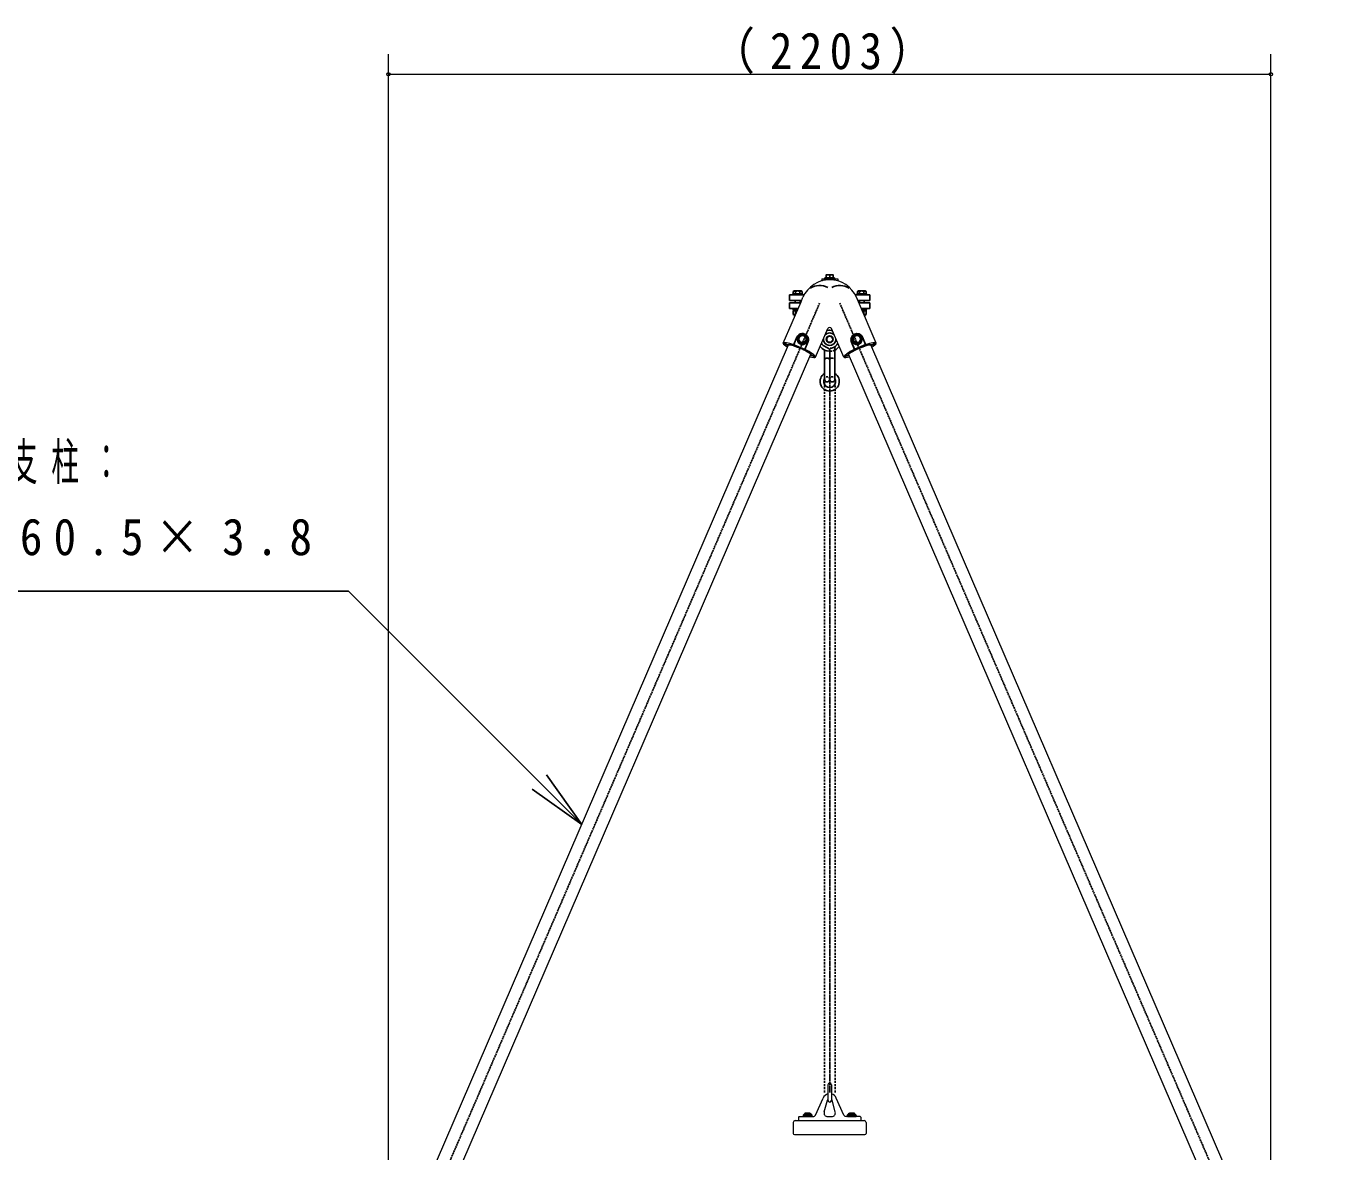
# Model space of a CAD drawing. Units: millimetres, scale not verified. Extents: x -35408 to 0, y -49934 to 13350.
# Drawn here: x -12781 to -9507, y 3279 to 6089 of the extents above; entities that cross this region are included whole.
import ezdxf

# ---------------------------------------------------------------- set-up
doc = ezdxf.new("R2010")
doc.units = ezdxf.units.MM
doc.linetypes.add('USER2', pattern=[6, 3, -1, 1, -1])
doc.linetypes.add('USER4', pattern=[8, 5, -3])
doc.layers.add('線', color=2, linetype='Continuous', lineweight=25)
doc.layers.add('補助', color=2, linetype='Continuous', lineweight=25)
doc.styles.add('ＭＳ ゴシック', font='')
doc.styles.get('ＭＳ ゴシック').set_extended_font_data('MS Gothic')

# ---------------------------------------------------------------- blocks, each defined once
blk = doc.blocks.new('dimension_origin')
at = {"color": 0, "linetype": 'Continuous', "lineweight": -2}
blk.add_circle((0, 0), 1.25, dxfattribs=at)

msp = doc.modelspace()

# ---------------------------------------------------------------- linework, layer by layer
at = {"layer": '線'}
for p, q in [((-10784, 5467.8), (-10783.5, 5468.3)), ((-10766.5, 5468.3), (-10783.5, 5468.3)), ((-10766, 5467.8), (-10766.5, 5468.3)), ((-10787, 5460.8), (-10763, 5460.8)), ((-10787, 5458.3), (-10787, 5460.8)), ((-10787, 5458.3), (-10763, 5458.3)), ((-10784, 5467.8), (-10784, 5460.8)), ((-10766, 5460.8), (-10784, 5460.8)), ((-10775, 5460.8), (-10775, 5467.163)), ((-10766, 5467.8), (-10766, 5460.8)), ((-10763, 5460.8), (-10763, 5458.3)), ((-10875, 5418.05), (-10838.862, 5418.05)), ((-10875, 5418.05), (-10875, 5404.05)), ((-10875, 5404.05), (-10845.219, 5404.05)), ((-10867, 5420.55), (-10843, 5420.55)), ((-10867, 5418.05), (-10867, 5420.55)), ((-10867, 5418.05), (-10843, 5418.05)), ((-10865.97, 5426.913), (-10864, 5428.05)), ((-10865.97, 5420.55), (-10865.97, 5426.913)), ((-10865.97, 5420.55), (-10844.03, 5420.55)), ((-10846, 5428.05), (-10864, 5428.05)), ((-10861, 5404.05), (-10861, 5397.95)), ((-10860.485, 5420.55), (-10860.485, 5426.913)), ((-10849.515, 5420.55), (-10849.515, 5426.913)), ((-10849, 5404.05), (-10849, 5397.95)), ((-10844.03, 5426.913), (-10846, 5428.05)), ((-10844.03, 5420.55), (-10844.03, 5426.913)), ((-10843, 5420.55), (-10843, 5418.05)), ((-10675, 5418.05), (-10711.138, 5418.05)), ((-10707, 5420.55), (-10683, 5420.55)), ((-10707, 5418.05), (-10707, 5420.55)), ((-10707, 5418.05), (-10683, 5418.05)), ((-10705.97, 5426.913), (-10704, 5428.05)), ((-10705.97, 5420.55), (-10705.97, 5426.913)), ((-10705.97, 5420.55), (-10684.03, 5420.55)), ((-10675, 5404.05), (-10704.781, 5404.05)), ((-10686, 5428.05), (-10704, 5428.05)), ((-10701, 5404.05), (-10701, 5397.95)), ((-10700.485, 5420.55), (-10700.485, 5426.913)), ((-10689.515, 5420.55), (-10689.515, 5426.913)), ((-10689, 5404.05), (-10689, 5397.95)), ((-10684.03, 5426.913), (-10686, 5428.05)), ((-10684.03, 5420.55), (-10684.03, 5426.913)), ((-10683, 5420.55), (-10683, 5418.05)), ((-10675, 5418.05), (-10675, 5404.05)), ((-10875, 5397.95), (-10875, 5383.95)), ((-10875, 5397.95), (-10847.849, 5397.95)), ((-10875, 5383.95), (-10853.883, 5383.95)), ((-10867, 5383.95), (-10853.883, 5383.95)), ((-10867, 5381.45), (-10867, 5383.95)), ((-10867, 5381.45), (-10854.96, 5381.45)), ((-10865.97, 5378.45), (-10856.253, 5378.45)), ((-10865.97, 5378.45), (-10865.97, 5369.587)), ((-10865.75, 5381.45), (-10854.96, 5381.45)), ((-10865.75, 5381.45), (-10865.75, 5378.45)), ((-10865.75, 5378.45), (-10856.253, 5378.45)), ((-10860.485, 5378.45), (-10860.485, 5369.587)), ((-10855.584, 5380.004), (-10855.971, 5381.45)), ((-10702.151, 5397.95), (-10675, 5397.95)), ((-10696.117, 5383.95), (-10683, 5383.95)), ((-10696.117, 5383.95), (-10675, 5383.95)), ((-10695.04, 5381.45), (-10684.25, 5381.45)), ((-10695.04, 5381.45), (-10683, 5381.45)), ((-10694.492, 5380.18), (-10694.833, 5381.45)), ((-10693.747, 5378.45), (-10684.03, 5378.45)), ((-10693.747, 5378.45), (-10684.25, 5378.45)), ((-10689.515, 5378.45), (-10689.515, 5369.587)), ((-10684.25, 5381.45), (-10684.25, 5378.45)), ((-10684.03, 5378.45), (-10684.03, 5369.587)), ((-10683, 5383.95), (-10683, 5381.45)), ((-10675, 5397.95), (-10675, 5383.95)), ((-10865.97, 5369.587), (-10864, 5368.45)), ((-10864, 5368.45), (-10860.564, 5368.45)), ((-10863, 5367.95), (-10863, 5368.45)), ((-10689.436, 5368.45), (-10686, 5368.45)), ((-10687, 5367.95), (-10687, 5368.45)), ((-10684.03, 5369.587), (-10686, 5368.45)), ((-10864.57, 5294.588), (-10856.774, 5312.675)), ((-10855.136, 5306.475), (-10855.136, 5306.041)), ((-10843.136, 5318.47), (-10852.636, 5313.068)), ((-10852.636, 5313.068), (-10852.636, 5302.48)), ((-10833.636, 5313.068), (-10843.136, 5318.47)), ((-10833.636, 5302.48), (-10833.636, 5313.068)), ((-10831.136, 5306.475), (-10831.136, 5306.041)), ((-10718.864, 5306.475), (-10718.864, 5306.041)), ((-10706.864, 5318.47), (-10716.364, 5313.068)), ((-10716.364, 5313.068), (-10716.364, 5302.48)), ((-10697.364, 5313.068), (-10706.864, 5318.47)), ((-10697.364, 5302.48), (-10697.364, 5313.068)), ((-10694.864, 5306.475), (-10694.864, 5306.041)), ((-10685.43, 5294.588), (-10693.226, 5312.675)), ((-10880.436, 5293.122), (-10891.058, 5297.621)), ((-10880.331, 5292.775), (-10890.952, 5297.274)), ((-10852.636, 5302.48), (-10843.136, 5297.079)), ((-10852.636, 5302.48), (-10852.636, 5301.074)), ((-10852.636, 5301.074), (-10843.136, 5295.672)), ((-10843.136, 5297.079), (-10833.636, 5302.48)), ((-10843.136, 5295.672), (-10833.636, 5301.074)), ((-10837.02, 5282.029), (-10829.361, 5299.797)), ((-10833.636, 5301.074), (-10833.636, 5302.48)), ((-10780.646, 5285.67), (-10791.039, 5291.67)), ((-10788, 5280.413), (-10788, 5207.45)), ((-10775, 5281.254), (-10775, 5207.45)), ((-10775, 5277.45), (-10775, 5207.45)), ((-10762, 5287.121), (-10762, 5207.45)), ((-10712.98, 5282.713), (-10720.776, 5300.801)), ((-10712.98, 5282.029), (-10720.639, 5299.797)), ((-10716.364, 5302.48), (-10706.864, 5297.079)), ((-10716.364, 5302.48), (-10716.364, 5301.074)), ((-10716.364, 5301.074), (-10706.864, 5295.672)), ((-10706.864, 5297.079), (-10697.364, 5302.48)), ((-10706.864, 5295.672), (-10697.364, 5301.074)), ((-10697.364, 5301.074), (-10697.364, 5302.48)), ((-10669.622, 5292.775), (-10659.022, 5297.274)), ((-10669.564, 5293.122), (-10658.942, 5297.621)), ((-10820.923, 5267.911), (-10810.301, 5263.412)), ((-10820.795, 5267.587), (-10810.195, 5263.065)), ((-10779, 5259.95), (-10784, 5259.95)), ((-10729.205, 5267.587), (-10739.805, 5263.065)), ((-10729.077, 5267.911), (-10739.699, 5263.412)), ((-10835.037, 3375.8), (-10825.037, 3375.8)), ((-10725.037, 3375.8), (-10715.037, 3375.8)), ((-10840.75, 3370), (-10819.25, 3370)), ((-10840.75, 3370), (-10840.75, 3367)), ((-10840.75, 3367), (-10819.25, 3367)), ((-10840.537, 3371), (-10840.537, 3370)), ((-10840.537, 3371), (-10819.537, 3371)), ((-10840.537, 3370), (-10819.537, 3370)), ((-10830.167, 3367), (-10830.971, 3370)), ((-10829.029, 3367), (-10829.833, 3370)), ((-10819.537, 3371), (-10819.537, 3370)), ((-10819.25, 3370), (-10819.25, 3367)), ((-10730.75, 3370), (-10709.25, 3370)), ((-10730.75, 3370), (-10730.75, 3367)), ((-10730.75, 3367), (-10709.25, 3367)), ((-10730.537, 3371), (-10730.537, 3370)), ((-10730.537, 3371), (-10709.537, 3371)), ((-10730.537, 3370), (-10709.537, 3370)), ((-10720.167, 3367), (-10720.971, 3370)), ((-10719.029, 3367), (-10719.833, 3370)), ((-10709.537, 3371), (-10709.537, 3370)), ((-10709.25, 3370), (-10709.25, 3367))]:
    msp.add_line(p, q, dxfattribs=at)
at = {"layer": '線', "color": 7, "lineweight": 13}
for p, q in [((-10795, 5458.3), (-10795, 5452.509)), ((-10795, 5458.3), (-10755, 5458.3)), ((-10755, 5458.3), (-10755, 5452.509)), ((-10846.512, 5401.05), (-10841.729, 5412.148)), ((-10703.488, 5401.05), (-10708.271, 5412.148)), ((-10891.201, 5297.368), (-10846.512, 5401.05)), ((-10658.799, 5297.368), (-10703.488, 5401.05)), ((-10810.389, 5262.536), (-10779.592, 5333.987)), ((-10739.611, 5262.536), (-10770.408, 5333.987)), ((-12004.308, 2680.155), (-10877.758, 5293.821)), ((-10864.57, 5294.588), (-10864.57, 5293.481)), ((-10864.57, 5294.588), (-10837.02, 5282.713)), ((-10837.02, 5282.713), (-10829.224, 5300.801)), ((-10837.02, 5282.713), (-10837.02, 5282.029)), ((-10685.43, 5294.588), (-10712.98, 5282.713)), ((-10712.98, 5282.713), (-10712.98, 5282.029)), ((-10685.43, 5294.588), (-10685.43, 5293.481)), ((-9545.692, 2680.155), (-10672.242, 5293.821)), ((-11948.749, 2656.208), (-10822.199, 5269.874)), ((-9601.251, 2656.208), (-10727.801, 5269.874)), ((-10779.5, 3446.5), (-10779.5, 3407.5)), ((-10770.5, 3446.5), (-10770.5, 3407.5)), ((-10810.417, 3370.566), (-10791.453, 3413.301)), ((-10788.851, 3378.397), (-10780.783, 3407.598)), ((-10761.149, 3378.397), (-10769.217, 3407.598)), ((-10739.583, 3370.566), (-10758.547, 3413.301)), ((-10866, 3352), (-10866, 3325)), ((-10861, 3357), (-10689, 3357)), ((-10852.5, 3365.8), (-10852.5, 3358.2)), ((-10851.3, 3367), (-10814.98, 3367)), ((-10851.3, 3357), (-10698.7, 3357)), ((-10780.176, 3367), (-10769.824, 3367)), ((-10698.7, 3367), (-10735.02, 3367)), ((-10697.5, 3365.8), (-10697.5, 3358.2)), ((-10684, 3352), (-10684, 3325)), ((-10863, 3322), (-10687, 3322))]:
    msp.add_line(p, q, dxfattribs=at)
at = {"layer": '線', "color": 20, "linetype": 'USER2'}
for p, q in [((-12043.455, 2512.909), (-10800, 5397.8)), ((-9506.545, 2512.909), (-10750, 5397.8)), ((-10775, 3427), (-10775, 5201.973))]:
    msp.add_line(p, q, dxfattribs=at)
at = {"layer": '線', "color": 4, "linetype": 'USER4'}
for p, q in [((-10771, 5259.95), (-10766, 5259.95)), ((-10788.25, 3427), (-10788.25, 5201.973)), ((-10761.75, 3427), (-10761.75, 5201.973))]:
    msp.add_line(p, q, dxfattribs=at)
at = {"layer": '線'}
for radius in [8.5, 7.5]:
    msp.add_circle((-10775, 5307.45), radius, dxfattribs=at)
at = {"layer": '線', "color": 7, "lineweight": 13}
for centre, radius, start, end in [((-10775, 5383.387), 72.663, 23.31715, 156.68285), ((-10775, 5332.008), 5, 23.31715, 156.68285), ((-10775, 3446.5), 4.5, 0, 180), ((-10775, 3406), 18, 104.47751, 156.0696), ((-10775, 3406), 6, 138.59038, 164.5552), ((-10775, 3407.5), 4.5, 180, 0), ((-10775, 3406), 18, 23.9304, 75.52249), ((-10775, 3406), 6, 15.4448, 41.40962), ((-10780.176, 3376), 9, 164.5552, 270), ((-10769.824, 3376), 9, 270, 15.4448), ((-10861, 3352), 5, 90, 180), ((-10851.3, 3365.8), 1.2, 90, 180), ((-10851.3, 3358.2), 1.2, 180, 270), ((-10815.902, 3373), 6, 270, 336.0696), ((-10734.098, 3373), 6, 203.9304, 270), ((-10698.7, 3365.8), 1.2, 0, 90), ((-10698.7, 3358.2), 1.2, 270, 0), ((-10689, 3352), 5, 0, 90), ((-10863, 3325), 3, 180, 270), ((-10687, 3325), 3, 270, 0)]:
    msp.add_arc(centre, radius, start, end, dxfattribs=at)
at = {"layer": '線'}
for centre, radius, start, end in [((-10800, 5397.8), 43.806, 62.83474, 122.48674), ((-10779.5, 5455.691), 12.323, 68.58229, 111.41755), ((-10770.5, 5455.691), 12.323, 68.58243, 111.41757), ((-10750, 5397.8), 43.806, 57.51326, 117.16526), ((-10863.227, 5422.163), 5.485, 60.00001, 119.99999), ((-10855, 5414.254), 13.796, 66.57346, 113.42654), ((-10846.773, 5422.163), 5.485, 60.00001, 119.99999), ((-10703.227, 5422.163), 5.485, 60.00001, 119.99999), ((-10695, 5414.254), 13.796, 66.57346, 113.42654), ((-10686.773, 5422.163), 5.485, 60.00001, 119.99999), ((-10863.227, 5374.337), 5.485, 240.00001, 299.99999), ((-10855, 5367.95), 8, 180, 205.12309), ((-10855, 5382.246), 13.796, 246.57346, 248.14222), ((-10695, 5382.246), 13.796, 291.85778, 293.42654), ((-10686.773, 5374.337), 5.485, 240.00001, 299.99999), ((-10695, 5367.95), 8, 334.87691, 0), ((-10775, 5307.45), 15.75, 177.51281, 2.48719), ((-10775, 5307.45), 15.75, 44.14712, 135.85288), ((-10775, 5307.45), 22.5, 72.45451, 104.53399), ((-10841.72, 5305.088), 13.444, 336.82456, 352.78156), ((-10775, 5307.45), 30, 217.29717, 270), ((-10775, 5307.45), 22.5, 205.8202, 224.53399), ((-10775, 5307.45), 22.5, 255.46601, 261.3184), ((-10779, 5281.254), 4, 0, 81.3184), ((-10775, 5307.45), 22.5, 273.41244, 301.90804), ((-10758, 5287.121), 4, 129.90447, 180), ((-10775, 5307.45), 30, 295.67929, 322.70283), ((-10775, 5307.45), 22.5, 309.90447, 334.1798), ((-10708.28, 5305.088), 13.444, 187.21844, 203.17544), ((-10784, 5255.95), 4, 90, 180), ((-10779, 5255.95), 4, 0, 90), ((-10775, 5201.973), 24, 122.79717, 57.20283), ((-10775, 5201.973), 15, 150.07357, 29.92643), ((-10781.5, 5207.45), 6.5, 180, 0), ((-10768.5, 5207.45), 6.5, 180, 0), ((-10830.037, 3364.52), 12.339, 113.90552, 148.31866), ((-10830.037, 3364.52), 12.339, 31.68134, 66.09448), ((-10720.037, 3364.52), 12.339, 113.90552, 148.31866), ((-10720.037, 3364.52), 12.339, 31.68134, 66.09448)]:
    msp.add_arc(centre, radius, start, end, dxfattribs=at)
at = {"layer": '線', "color": 4, "linetype": 'USER4'}
for centre, radius, start, end in [((-10775, 5307.45), 30, 270, 295.67929), ((-10771, 5255.95), 4, 90, 180), ((-10766, 5255.95), 4, 0, 90), ((-10781.5, 5207.45), 6.5, 0, 180), ((-10768.5, 5207.45), 6.5, 0, 180)]:
    msp.add_arc(centre, radius, start, end, dxfattribs=at)
at = {"layer": '線'}
for centre, major_axis, ratio, start_param, end_param in [((-10842.999, 5306.738), (-13.775, 5.937), 0.984808, 3.14159265, 6.28318531), ((-10843.136, 5306.475), (12, 0), 0.984808, 1.59735574, 7.82742222), ((-10843.136, 5306.041), (12, 0), 0.984808, 3.14159265, 6.28318531), ((-10707.001, 5306.738), (13.775, 5.937), 0.984808, 6.28318531, 9.42477796), ((-10706.864, 5306.475), (12, 0), 0.984808, 1.59735574, 7.82742222), ((-10706.864, 5306.041), (12, 0), 0.984808, 3.14159265, 6.28318531), ((-10850.795, 5279.952), (-29.846, 12.864), 0.173648, 5.90890031, 6.21911812), ((-10850.458, 5280.734), (-29.846, 12.864), 0.173648, 0.13626766, 0.374285), ((-10850.795, 5279.952), (-29.846, 12.864), 0.173648, 3.51587786, 5.90890031), ((-10699.205, 5279.952), (29.846, 12.864), 0.173648, 0.37428521, 2.76730765), ((-10699.205, 5279.952), (29.846, 12.864), 0.173648, 0.06406719, 0.37428521), ((-10699.542, 5280.734), (29.846, 12.864), 0.173648, 5.9089001, 6.14691765), ((-10850.458, 5280.734), (-29.846, 12.864), 0.173648, 2.76730745, 3.08283708), ((-10850.795, 5279.952), (-29.846, 12.864), 0.173648, 3.27786031, 3.51587786), ((-10699.542, 5280.734), (29.846, 12.864), 0.173648, 3.20034823, 3.51587765), ((-10699.205, 5279.952), (29.846, 12.864), 0.173648, 2.76730765, 3.005325)]:
    msp.add_ellipse(centre, major_axis=major_axis, ratio=ratio, start_param=start_param, end_param=end_param, dxfattribs=at)
for centre in [(-10843.136, 5307.864), (-10706.864, 5307.864)]:
    msp.add_ellipse(centre, major_axis=(-9, 0), ratio=0.984808, dxfattribs=at)
at = {"layer": '線', "color": 7, "lineweight": 13}
for centre, major_axis, start_param, end_param in [((-10850.795, 5279.952), (-40.406, 17.416), 5.1339685, 6.24535457), ((-10850.458, 5280.734), (-40.406, 17.416), 0.1100312, 0.81275552), ((-10850.795, 5279.952), (-40.406, 17.416), 3.25162385, 4.4402236), ((-10699.205, 5279.952), (40.406, 17.416), 1.84296171, 3.03156145), ((-10699.205, 5279.952), (40.406, 17.416), 0.03783073, 1.14921681), ((-10699.542, 5280.734), (40.406, 17.416), 5.47042971, 6.17315411), ((-10850.458, 5280.734), (-40.406, 17.416), 2.32883705, 3.10376192), ((-10699.542, 5280.734), (40.406, 17.416), 3.17942339, 3.95434818)]:
    msp.add_ellipse(centre, major_axis=major_axis, ratio=0.173648, start_param=start_param, end_param=end_param, dxfattribs=at)
at = {"layer": '補助', "lineweight": 13}
for p, q in [((-11876.609, 3000), (-11876.609, 6018.8)), ((-9673.391, 3000), (-9673.391, 6018.8)), ((-11876.609, 5968.8), (-9673.391, 5968.8))]:
    msp.add_line(p, q, dxfattribs=at)
at = {"layer": '補助'}
for p, q in [((-12026.609, 4678.941), (-12846.383, 4678.941)), ((-11976.609, 4678.941), (-12026.609, 4678.941)), ((-11499.998, 4202.33), (-11976.609, 4678.941)), ((-11393.932, 4096.264), (-11499.998, 4202.33)), ((-11482.321, 4220.007), (-11393.932, 4096.264)), ((-11517.676, 4184.652), (-11393.932, 4096.264))]:
    msp.add_line(p, q, dxfattribs=at)

# ---------------------------------------------------------------- block references
at = {"layer": '補助', "lineweight": 13, "xscale": 3.33, "yscale": 3.33}
msp.add_blockref('dimension_origin', (-11876.609, 5968.8), dxfattribs=at)
at = {"layer": '補助', "lineweight": 13, "xscale": 3.33, "yscale": 3.33, "rotation": 180}
msp.add_blockref('dimension_origin', (-9673.391, 5968.8), dxfattribs=at)

# ---------------------------------------------------------------- texts
at = {"layer": '補助', "char_height": 91.64, "style": 'ＭＳ ゴシック'}
for s, insert, attachment_point in [('\\T1.33;\\W0.9;（2203）', (-10775, 5969.8), 8), ('\\T1.5;\\W0.55;角支柱：', (-12924.645, 5047.691), 1), ('\\T1.5;\\W0.9;φ60.5×3.8', (-12924.645, 4860.191), 1)]:
    msp.add_mtext(s, dxfattribs=dict(at, insert=insert, attachment_point=attachment_point))

doc.saveas('drawing.dxf')
